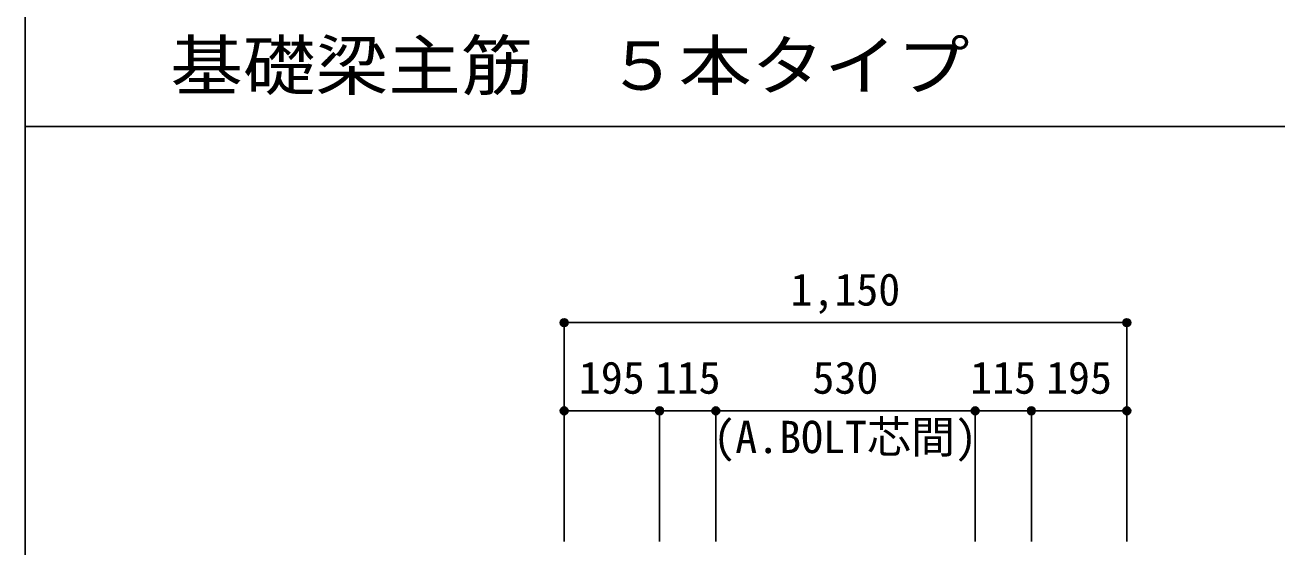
# Model space of a CAD drawing. Units: millimetres at full size, sheet at 1:30. Extents: x -5973 to 5954, y -4195 to 4201.
# Drawn here: x -5973 to -3414, y -1081 to -15 of the extents above; entities that cross this region are included whole.
import ezdxf
from ezdxf.enums import TextEntityAlignment as Align

# ---------------------------------------------------------------- set-up
doc = ezdxf.new("R2010")
doc.units = ezdxf.units.MM
doc.header["$LTSCALE"] = 30
doc.header["$PDMODE"] = 32
doc.header["$PDSIZE"] = 15
for name, color, linetype in [('0-D', 4, 'Continuous'), ('6-7_文字', 7, 'Continuous'), ('F-0_枠', 6, 'Continuous')]:
    doc.layers.add(name, color=color, linetype=linetype)
doc.styles.add('ＭＳ ゴシック', font='')
doc.styles.get('ＭＳ ゴシック').set_extended_font_data('MS Gothic')

msp = doc.modelspace()

# ---------------------------------------------------------------- linework, layer by layer
at = {"layer": '0-D'}
for p, q in [((-4870.8, -622.85), (-4870.8, -802.85)), ((-4870.8, -622.85), (-3720.8, -622.85)), ((-3720.8, -622.85), (-3720.8, -802.85)), ((-4675.8, -802.85), (-4870.8, -802.85)), ((-4870.8, -802.85), (-4870.8, -1069.89)), ((-4560.8, -802.85), (-4675.8, -802.85)), ((-4675.8, -802.85), (-4675.8, -1069.89)), ((-4030.8, -802.85), (-4560.8, -802.85)), ((-4560.8, -802.85), (-4560.8, -1069.89)), ((-3915.8, -802.85), (-4030.8, -802.85)), ((-4030.8, -802.85), (-4030.8, -1069.89)), ((-3720.8, -802.85), (-3915.8, -802.85)), ((-3915.8, -802.85), (-3915.8, -1069.89)), ((-3720.8, -802.85), (-3720.8, -1069.89)), ((-3720.8, -802.85), (-3720.8, -1069.89))]:
    msp.add_line(p, q, dxfattribs=at)
for centre, radius in [((-4870.8, -622.85), 8), ((-4870.8, -622.85), 7.2), ((-4870.8, -622.85), 6.4), ((-4870.8, -622.85), 5.6), ((-4870.8, -622.85), 4.8), ((-4870.8, -622.85), 4), ((-4870.8, -622.85), 3.2), ((-4870.8, -622.85), 2.4), ((-4870.8, -622.85), 1.6), ((-4870.8, -622.85), 0.8), ((-3720.8, -622.85), 8), ((-3720.8, -622.85), 7.2), ((-3720.8, -622.85), 6.4), ((-3720.8, -622.85), 5.6), ((-3720.8, -622.85), 4.8), ((-3720.8, -622.85), 4), ((-3720.8, -622.85), 3.2), ((-3720.8, -622.85), 2.4), ((-3720.8, -622.85), 1.6), ((-3720.8, -622.85), 0.8), ((-4870.8, -802.85), 8), ((-4870.8, -802.85), 7.2), ((-4870.8, -802.85), 6.4), ((-4870.8, -802.85), 5.6), ((-4870.8, -802.85), 4.8), ((-4870.8, -802.85), 4), ((-4870.8, -802.85), 3.2), ((-4870.8, -802.85), 2.4), ((-4870.8, -802.85), 1.6), ((-4870.8, -802.85), 0.8), ((-4675.8, -802.85), 8), ((-4675.8, -802.85), 7.2), ((-4675.8, -802.85), 6.4), ((-4675.8, -802.85), 5.6), ((-4675.8, -802.85), 4.8), ((-4675.8, -802.85), 4), ((-4675.8, -802.85), 3.2), ((-4675.8, -802.85), 2.4), ((-4675.8, -802.85), 1.6), ((-4675.8, -802.85), 0.8), ((-4560.8, -802.85), 8), ((-4560.8, -802.85), 7.2), ((-4560.8, -802.85), 6.4), ((-4560.8, -802.85), 5.6), ((-4560.8, -802.85), 4.8), ((-4560.8, -802.85), 4), ((-4560.8, -802.85), 3.2), ((-4560.8, -802.85), 2.4), ((-4560.8, -802.85), 1.6), ((-4560.8, -802.85), 0.8), ((-4030.8, -802.85), 8), ((-4030.8, -802.85), 7.2), ((-4030.8, -802.85), 6.4), ((-4030.8, -802.85), 5.6), ((-4030.8, -802.85), 4.8), ((-4030.8, -802.85), 4), ((-4030.8, -802.85), 3.2), ((-4030.8, -802.85), 2.4), ((-4030.8, -802.85), 1.6), ((-4030.8, -802.85), 0.8), ((-3915.8, -802.85), 8), ((-3915.8, -802.85), 7.2), ((-3915.8, -802.85), 6.4), ((-3915.8, -802.85), 5.6), ((-3915.8, -802.85), 4.8), ((-3915.8, -802.85), 4), ((-3915.8, -802.85), 3.2), ((-3915.8, -802.85), 2.4), ((-3915.8, -802.85), 1.6), ((-3915.8, -802.85), 0.8), ((-3720.8, -802.85), 8), ((-3720.8, -802.85), 7.2), ((-3720.8, -802.85), 6.4), ((-3720.8, -802.85), 5.6), ((-3720.8, -802.85), 4.8), ((-3720.8, -802.85), 4), ((-3720.8, -802.85), 3.2), ((-3720.8, -802.85), 2.4), ((-3720.8, -802.85), 1.6), ((-3720.8, -802.85), 0.8)]:
    msp.add_circle(centre, radius, dxfattribs=at)
at = {"layer": '0-D', "color": 7}
for p in [(-4870.8, -622.85), (-4870.8, -622.85), (-3720.8, -622.85), (-4870.8, -802.85), (-4870.8, -802.85), (-4675.8, -802.85), (-4675.8, -802.85), (-4560.8, -802.85), (-4030.8, -802.85), (-4030.8, -802.85), (-3915.8, -802.85), (-3915.8, -802.85), (-3720.8, -802.85), (-3720.8, -802.85)]:
    msp.add_point(p, dxfattribs=at)
at = {"layer": 'F-0_枠'}
msp.add_line((-5972.88, 4201.15), (-5972.88, -4195.24), dxfattribs=at)
at = {"layer": 'F-0_枠', "color": 2}
msp.add_line((-5972.88, -222.05), (3723.6, -222.05), dxfattribs=at)

# ---------------------------------------------------------------- texts
at = {"layer": '0-D', "style": 'ＭＳ ゴシック'}
for s, p in [('1,150', (-4408.3, -607.85)), ('195', (-4840.8, -787.85)), ('115', (-4685.8, -787.85)), ('530', (-4363.3, -787.85)), ('115', (-4040.8, -787.85)), ('195', (-3885.8, -787.85)), ('(A.BOLT芯間)', (-4566.05, -909.14))]:
    msp.add_text(s, height=65.98, dxfattribs=at).set_placement(p, align=Align.BOTTOM_LEFT)
at = {"layer": '6-7_文字', "color": 2, "style": 'ＭＳ ゴシック', "width": 1.1}
msp.add_text('\u3000\u3000基礎梁主筋\u3000５本タイプ', height=98.97, dxfattribs=at).set_placement((-5972.88, -177.05), align=Align.BOTTOM_LEFT)

doc.saveas('drawing.dxf')
